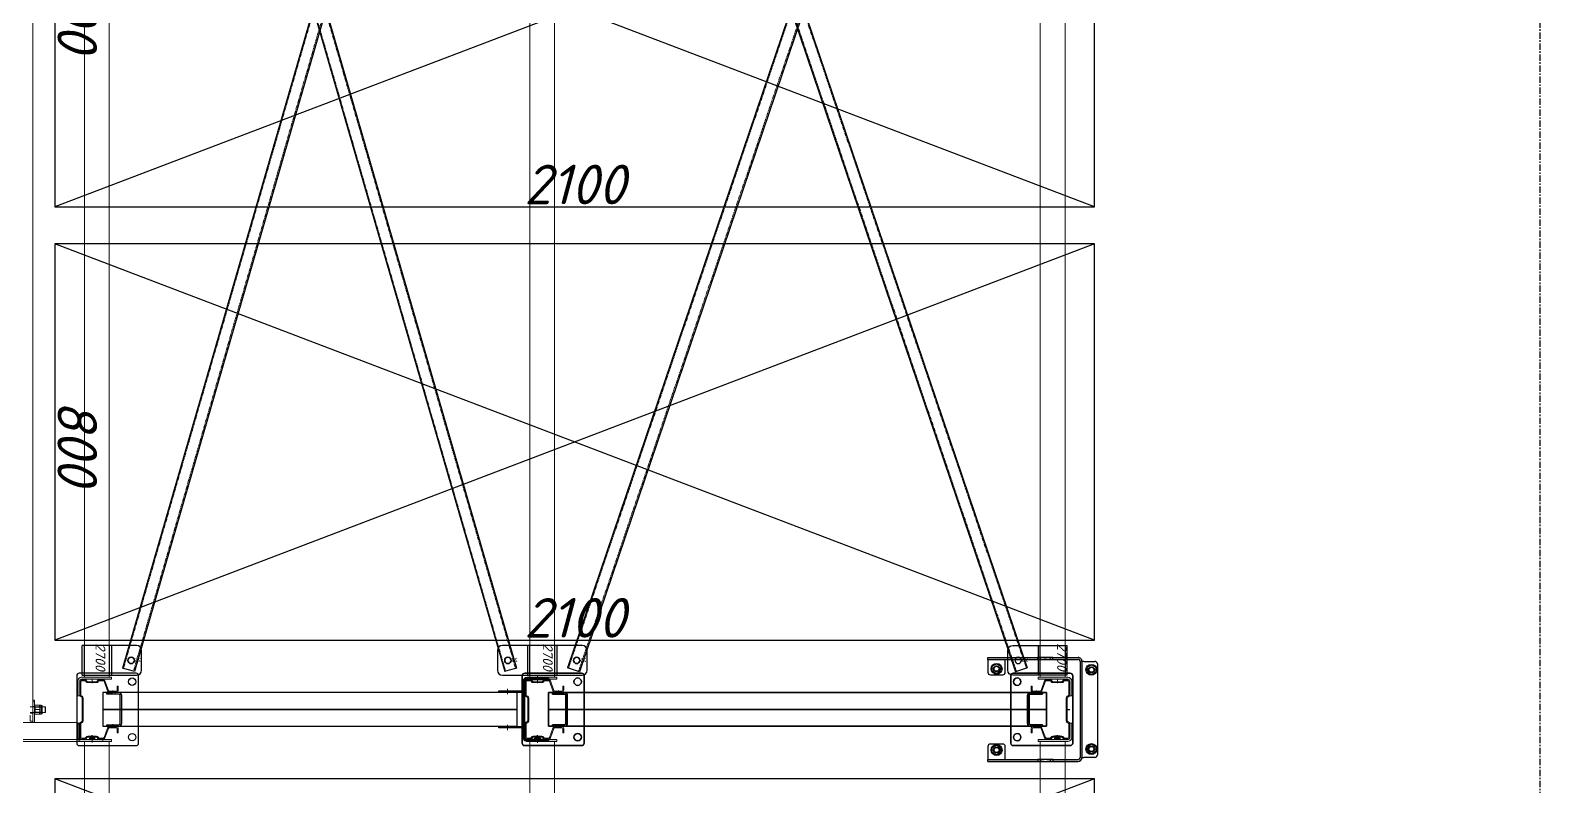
# Model space of a CAD drawing. Header units: millimetres. Extents: x 2140 to 223837, y 2113 to 170313.
# Drawn here: x 55112 to 58162, y 131894 to 133419 of the extents above; entities that cross this region are included whole.
import ezdxf

# ---------------------------------------------------------------- set-up
doc = ezdxf.new("R2010")
doc.units = ezdxf.units.MM
for name, pattern in [('CENTERX2', [20.32, 12.7, -2.54, 2.54, -2.54]), ('HIDDEN', [1.905, 1.27, -0.635]), ('PHANTOM', [12.7, 6.35, -1.27, 1.27, -1.27, 1.27, -1.27]), ('Линия сетки', [22.225, 12.7, -3.175, 3.175, -3.175])]:
    doc.linetypes.add(name, pattern=pattern)
for name, color, linetype in [('0_ANNOT_Dimensions', 7, 'Continuous'), ('2.Стойка', 7, 'Continuous'), ('отбойники', 1, 'Continuous'), ('Размеры', 7, 'Continuous'), ('Стены', 7, 'Continuous')]:
    doc.layers.add(name, color=color, linetype=linetype)
for name, color, linetype, lineweight in [('1.Балка', 5, 'Continuous', 0), ('16.СВЖ', 7, 'Continuous', 0), ('17.Метизы', 7, 'Continuous', 0), ('3.Опора', 7, 'Continuous', 0)]:
    doc.layers.add(name, color=color, linetype=linetype, lineweight=lineweight)
doc.styles.add('GOST', font='isocpeur.ttf')
doc.styles.add('GOST 2.304', font='CS_Gost2304.shx', dxfattribs={"oblique": 15})
doc.styles.add('Курсив', font='isocpeui.ttf')
doc.dimstyles.new('Оборудование', dxfattribs={"dimscale": 0, "dimtxt": 50, "dimasz": 3, "dimexe": 1.25, "dimexo": 0, "dimtad": 1, "dimtoh": 1, "dimdec": 0, "dimtxsty": 'GOST 2.304', "dimblk": 'NONE', "dimcen": 5, "dimse1": 1, "dimse2": 1, "dimsd1": 1, "dimsd2": 1, "dimadec": 3, "dimazin": 2, "dimtfac": 0.75, "dimtdec": 0, "dimtmove": 1, "dimatfit": 3, "dimfxl": 1, "dimtolj": 1, "dimarcsym": 1})
doc.dimstyles.new('Рзм блок', dxfattribs={"dimtxt": 40, "dimasz": 80, "dimexe": 0.18, "dimexo": 0, "dimgap": 5, "dimtad": 1, "dimtoh": 1, "dimdec": 0, "dimzin": 0, "dimdsep": 46, "dimtxsty": 'Курсив', "dimblk": 'NONE', "dimcen": 0.09, "dimse1": 1, "dimse2": 1, "dimsd1": 1, "dimsd2": 1, "dimadec": 0, "dimazin": 0, "dimtfac": 1, "dimtdec": 0, "dimtofl": 0, "dimtmove": 0, "dimatfit": 2, "dimldrblk": 'NONE', "dimfxl": 0.18, "dimtolj": 1, "dimtzin": 0, "dimarcsym": 0})

# ---------------------------------------------------------------- blocks, each defined once
blk = doc.blocks.new('*U636')
at = {"layer": '16.СВЖ', "color": 0, "linetype": 'ByBlock', "lineweight": -2}
for p, q in [((2956, 250), (2948, 250)), ((2954, 272), (2950, 272)), ((2950, 272), (2950, 267)), ((2950, 267), (2950, 224)), ((2954, 267), (2954, 272)), ((2954, 267), (2954, 224)), ((2916, 31), (2916, 219)), ((2921, 224), (2946, 224)), ((2954, 224), (2946, 224)), ((2950, 26), (2950, 224)), ((2954, 26), (2954, 224)), ((2871, 130), (71.9, 130)), ((2871, 134), (2871, 130)), ((2871, 134), (2874.5, 134)), ((2871, 130), (2874.5, 130)), ((2874.5, 134), (2916, 134)), ((2874.5, 134), (2874.5, 130)), ((2874.5, 134), (2874.5, 130)), ((2874.5, 130), (2916, 130)), ((2883.5, 134), (2883.5, 130)), ((2884, 134), (2896, 134)), ((2884, 134), (2884, 134)), ((2884.1, 130), (2884.1, 125)), ((2896, 134), (2896, 134)), ((2896.5, 130), (2896.5, 134)), ((2897.1, 125), (2897.1, 130)), ((2913.5, 125), (2901.4, 125)), ((2913.5, 130), (2913.5, 125))]:
    blk.add_line(p, q, dxfattribs=at)
blk.add_arc((2921, 219), 5, 90, 180, dxfattribs=at)
at = {"layer": '17.Метизы', "color": 0, "linetype": 'ByBlock', "lineweight": -2}
for p, q in [((2885, 156), (2884, 155)), ((2884, 155), (2884, 148.9)), ((2896, 155), (2884, 155)), ((2895, 156), (2885, 156)), ((2896, 155), (2895, 156)), ((2896, 148.9), (2896, 155)), ((2881, 147.4), (2881, 144.4)), ((2881, 147.4), (2899, 147.4)), ((2883.1, 147.4), (2881, 147.4)), ((2885.5, 144.4), (2881, 144.4)), ((2881, 134.8), (2881, 143.6)), ((2882.5, 148.9), (2897.5, 148.9)), ((2883.1, 148.9), (2883.1, 147.4)), ((2883.1, 147.4), (2896.9, 147.4)), ((2884, 148.9), (2884, 130)), ((2884.9, 134.7), (2884, 134)), ((2884, 130), (2884, 125)), ((2884.9, 147.4), (2884.9, 134.7)), ((2884.9, 134.7), (2895.1, 134.7)), ((2894.5, 144.4), (2885.5, 144.4)), ((2890, 134.8), (2890, 143.6)), ((2899, 144.4), (2894.5, 144.4)), ((2895.1, 134.7), (2895.1, 147.4)), ((2896, 134), (2895.1, 134.7)), ((2896, 130), (2896, 148.9)), ((2896, 125), (2896, 130)), ((2896.9, 147.4), (2896.9, 148.9)), ((2899, 147.4), (2896.9, 147.4)), ((2899, 144.4), (2899, 147.4)), ((2899, 134.8), (2899, 143.6))]:
    blk.add_line(p, q, dxfattribs=at)
for centre, start, end in [((2882.5, 147.4), 90, 180), ((2897.5, 147.4), 0, 90)]:
    blk.add_arc(centre, 1.51, start, end, dxfattribs=at)
for points, knots in [([(2885.5, 144.4), (2885.4, 144.4), (2884.6, 144.4), (2883.1, 144.2), (2881.7, 143.8), (2881, 143.6)], [0, 0, 0, 0, 0.07009, 0.530784, 1, 1, 1, 1]), ([(2881, 143.6), (2881, 143.7), (2881, 144.2), (2881, 144.3), (2881, 144.4)], [0, 0, 0, 0, 0.2575513, 1, 1, 1, 1]), ([(2885.5, 134), (2885.4, 134), (2884.6, 134), (2883.1, 134.2), (2881.7, 134.6), (2881, 134.8)], [0, 0, 0, 0, 0.07009, 0.530784, 1, 1, 1, 1]), ([(2881, 134.8), (2881, 134.7), (2881, 134.2), (2881, 134.1), (2881, 134)], [0, 0, 0, 0, 0.2575513, 1, 1, 1, 1]), ([(2890, 143.6), (2889.3, 143.8), (2887.8, 144.2), (2886.3, 144.3), (2885.5, 144.4)], [0, 0, 0, 0, 0.495458, 1, 1, 1, 1]), ([(2890, 134.8), (2889.3, 134.6), (2887.8, 134.1), (2886.3, 134), (2885.5, 134)], [0, 0, 0, 0, 0.495458, 1, 1, 1, 1]), ([(2894.5, 144.4), (2894.4, 144.4), (2893.6, 144.4), (2892.1, 144.2), (2890.7, 143.8), (2890, 143.6)], [0, 0, 0, 0, 0.07009, 0.530784, 1, 1, 1, 1]), ([(2894.5, 134), (2894.4, 134), (2893.6, 134), (2892.1, 134.2), (2890.7, 134.6), (2890, 134.8)], [0, 0, 0, 0, 0.07009, 0.530784, 1, 1, 1, 1]), ([(2899, 143.6), (2898.3, 143.8), (2896.8, 144.2), (2895.3, 144.3), (2894.5, 144.4)], [0, 0, 0, 0, 0.495458, 1, 1, 1, 1]), ([(2899, 134.8), (2898.3, 134.6), (2896.8, 134.1), (2895.3, 134), (2894.5, 134)], [0, 0, 0, 0, 0.495458, 1, 1, 1, 1]), ([(2899, 143.6), (2899, 143.7), (2899, 144.2), (2899, 144.3), (2899, 144.4)], [0, 0, 0, 0, 0.2575513, 1, 1, 1, 1]), ([(2899, 134.8), (2899, 134.7), (2899, 134.2), (2899, 134.1), (2899, 134)], [0, 0, 0, 0, 0.2575513, 1, 1, 1, 1])]:
    blk.add_open_spline(points, degree=3, knots=knots, dxfattribs=at)
blk = doc.blocks.new('Опора FSус 120')
at = {"layer": '3.Опора', "color": 0, "linetype": 'Continuous', "lineweight": 25}
for p, q in [((68, 125), (-68, 125)), ((-73, 120), (-73, 5)), ((73, 5), (73, 120)), ((-34, 85), (-34, 71)), ((-34, 61), (-34, 71)), ((-31, 61), (-34, 61)), ((-31, 85), (-31, 71)), ((-31, 71), (-31, 61)), ((28, 91), (-28, 91)), ((28, 88), (-28, 88)), ((31, 71), (31, 85)), ((31, 61), (31, 71)), ((34, 61), (31, 61)), ((34, 71), (34, 85)), ((34, 71), (34, 61)), ((-68, 0), (68, 0))]:
    blk.add_line(p, q, dxfattribs=at)
at = {"layer": '3.Опора', "color": 0}
for p, q in [((-30, 73), (-35, 73)), ((30, 73), (35, 73))]:
    blk.add_line(p, q, dxfattribs=at)
for points in [[(-31, 77.5), (-34, 77.5), (-34, 68.5), (-31, 68.5)], [(31, 77.5), (34, 77.5), (34, 68.5), (31, 68.5)]]:
    blk.add_lwpolyline(points, close=True, dxfattribs=at)
at = {"layer": '3.Опора', "color": 0, "linetype": 'Continuous', "lineweight": 25}
for centre in [(-56, 112), (56, 112)]:
    blk.add_circle(centre, 7.5, dxfattribs=at)
for centre, radius, start, end in [((-68, 120), 5, 90, 180), ((68, 120), 5, 0, 90), ((-28, 85), 6, 90, 180), ((-28, 85), 3, 90, 180), ((28, 85), 6, 0, 90), ((28, 85), 3, 0, 90), ((-68, 5), 5, 180, 270), ((68, 5), 5, 270, 0)]:
    blk.add_arc(centre, radius, start, end, dxfattribs=at)
blk = doc.blocks.new('Стойка FSус 120')
at = {"color": 0, "linetype": 'ByBlock', "lineweight": 0}
for p, q in [((-47, 73), (-39, 73)), ((-47, 73), (-47, 71)), ((-47, 71), (-39, 71)), ((-38, 62), (-34, 62)), ((-37, 69), (-37, 54.8)), ((-35, 66.2), (-37, 66.2)), ((-35, 69), (-35, 54.8)), ((38, 62), (34, 62)), ((35, 54.8), (35, 69)), ((37, 66.2), (35, 66.2)), ((37, 54.8), (37, 69)), ((39, 73), (47, 73)), ((39, 71), (47, 71)), ((47, 73), (47, 71)), ((-60, 42.2), (-60, 34.6)), ((-58, 42.2), (-58, 34.6)), ((-58, 31.2), (-57, 30.6)), ((-38.3, 52.9), (-57.4, 46)), ((-57, 32.9), (-56, 32.3)), ((-37.6, 51), (-56.7, 44.1)), ((-37, 57.8), (-35, 57.8)), ((35, 57.8), (37, 57.8)), ((56.7, 44.1), (37.6, 51)), ((57.4, 46), (38.3, 52.9)), ((56, 32.3), (57, 32.9)), ((57, 30.6), (58, 31.2)), ((58, 34.6), (58, 42.2)), ((60, 34.6), (60, 42.2)), ((-60, 20), (-53, 20)), ((-60, 5.4), (-60, -1)), ((-57, 9.4), (-58, 8.8)), ((-58, 5.4), (-58, -1)), ((-56, 7.7), (-57, 7.1)), ((-56, 28.8), (-56, 11.2)), ((-56, 25.5), (-54, 25.5)), ((-54, 14.5), (-56, 14.5)), ((-54, 28.8), (-54, 11.2)), ((-27.6, -2), (-26.4, 0)), ((-23, 2), (23, 2)), ((-23, 0), (23, 0)), ((26.4, 0), (27.6, -2)), ((60, 20), (53, 20)), ((54, 11.2), (54, 28.8)), ((56, 25.5), (54, 25.5)), ((54, 14.5), (56, 14.5)), ((56, 11.2), (56, 28.8)), ((57, 7.1), (56, 7.7)), ((58, 8.8), (57, 9.4)), ((58, -1), (58, 5.4)), ((60, -1), (60, 5.4)), ((-56, -3), (-48, -3)), ((-56, -5), (-48, -5)), ((-48, -3), (-46.1, -3)), ((-48, -3), (-48, -5)), ((-46.1, -5), (-48, -5)), ((-46.1, -3), (-45.6, -3)), ((-45.6, -5), (-46.1, -5)), ((-45.6, -3), (-36.5, -3)), ((-36.5, -5), (-45.6, -5)), ((-36.5, -3), (-36, -3)), ((-36, -5), (-36.5, -5)), ((-36, -3), (-29.3, -3)), ((-36, -3), (-36, -5)), ((-36, -5), (-29.3, -5)), ((-25.8, -3), (-24.7, -1)), ((24.7, -1), (25.8, -3)), ((29.3, -3), (36, -3)), ((29.3, -5), (36, -5)), ((36.5, -3), (36, -3)), ((36, -3), (36, -5)), ((36, -5), (36.5, -5)), ((45.6, -3), (36.5, -3)), ((36.5, -5), (45.6, -5)), ((46.1, -3), (45.6, -3)), ((45.6, -5), (46.1, -5)), ((48, -3), (46.1, -3)), ((46.1, -5), (48, -5)), ((48, -3), (56, -3)), ((48, -3), (48, -5)), ((48, -5), (56, -5))]:
    blk.add_line(p, q, dxfattribs=at)
for centre, radius, start, end in [((-39, 69), 4, 0, 90), ((-39, 69), 2, 0, 90), ((39, 69), 4, 90, 180), ((39, 69), 2, 90, 180), ((-56, 42.2), 4, 110, 180), ((-56, 34.6), 4, 180, 240), ((-56, 42.2), 2, 110, 180), ((-56, 34.6), 2, 180, 240), ((-58, 28.8), 2, 0, 60), ((-58, 28.8), 4, 0, 60), ((-39, 54.8), 2, 290, 0), ((-39, 54.8), 4, 290, 0), ((39, 54.8), 4, 180, 250), ((39, 54.8), 2, 180, 250), ((58, 28.8), 4, 120, 180), ((58, 28.8), 2, 120, 180), ((56, 42.2), 2, 0, 70), ((56, 34.6), 2, 300, 0), ((56, 42.2), 4, 0, 70), ((56, 34.6), 4, 300, 0), ((-56, 5.4), 4, 120, 180), ((-56, 5.4), 2, 120, 180), ((-58, 11.2), 2, 300, 0), ((-58, 11.2), 4, 300, 0), ((-23, -2), 4, 90, 150), ((-23, -2), 2, 90, 150), ((23, -2), 4, 30, 90), ((23, -2), 2, 30, 90), ((58, 11.2), 4, 180, 240), ((58, 11.2), 2, 180, 240), ((56, 5.4), 2, 0, 60), ((56, 5.4), 4, 0, 60), ((-56, -1), 4, 180, 270), ((-56, -1), 2, 180, 270), ((-29.3, -1), 2, 270, 330), ((-29.3, -1), 4, 270, 330), ((29.3, -1), 4, 210, 270), ((29.3, -1), 2, 210, 270), ((56, -1), 2, 270, 0), ((56, -1), 4, 270, 0)]:
    blk.add_arc(centre, radius, start, end, dxfattribs=at)
blk = doc.blocks.new('*D341')
at = {"layer": 'Defpoints', "color": 0, "transparency": 16777216}
for p in [(806491.9, 481059.1), (807291.9, 481059.1), (807291.9, 481059.1)]:
    blk.add_point(p, dxfattribs=at)
at = {"layer": 'Defpoints', "color": 0, "transparency": 16777216, "insert": (806891.9, 481104.1), "char_height": 80, "attachment_point": 5, "style": 'Курсив'}
blk.add_mtext('\\A1;800', dxfattribs=at)
blk = doc.blocks.new('_None')
blk = doc.blocks.new('*D342')
at = {"layer": 'Defpoints', "color": 0, "transparency": 16777216}
for p in [(807291.9, 483159.1), (807291.9, 483159.1), (807291.9, 481059.1)]:
    blk.add_point(p, dxfattribs=at)
at = {"layer": 'Defpoints', "color": 0, "transparency": 16777216, "insert": (807246.9, 482109.1), "char_height": 80, "attachment_point": 5, "rotation": 90, "style": 'Курсив'}
blk.add_mtext('\\A1;2100', dxfattribs=at)
blk = doc.blocks.new('*D343')
at = {"layer": 'Defpoints', "color": 0, "linetype": 'ByBlock', "transparency": 16777216}
for p in [(805541.9, 483078.5), (805541.9, 483049.6), (808241.9, 483049.6)]:
    blk.add_point(p, dxfattribs=at)
at = {"layer": 'Defpoints', "color": 0, "linetype": 'ByBlock', "transparency": 16777216, "insert": (808201.1, 483093.6), "char_height": 20, "attachment_point": 5, "style": 'Курсив'}
blk.add_mtext('\\A1;2700', dxfattribs=at)
blk = doc.blocks.new('*D344')
at = {"layer": 'Defpoints', "color": 0, "linetype": 'ByBlock', "transparency": 16777216}
for p in [(805541.9, 482068.6), (808241.9, 482068.6), (805541.9, 482039.7)]:
    blk.add_point(p, dxfattribs=at)
at = {"layer": 'Defpoints', "color": 0, "linetype": 'ByBlock', "transparency": 16777216, "insert": (808201.1, 482054.8), "char_height": 20, "attachment_point": 5, "style": 'Курсив'}
blk.add_mtext('\\A1;2700', dxfattribs=at)
blk = doc.blocks.new('*U1979')
at = {"layer": 'Размеры', "color": 251, "true_color": 0x636466}
for p, q in [((-10, 0), (-5, 8.7)), ((-5, -8.7), (-10, 0)), ((-5, 8.7), (5, 8.7)), ((5, 8.7), (10, 0)), ((10, 0), (5, -8.7)), ((5, -8.7), (-5, -8.7))]:
    blk.add_line(p, q, dxfattribs=at)
for radius in [11, 5]:
    blk.add_circle((0, 0), radius, dxfattribs=at)
blk = doc.blocks.new('*U1980')
at = {"layer": 'Размеры', "color": 251, "true_color": 0x636466}
for p, q in [((-10, 0), (-5, 8.7)), ((-5, -8.7), (-10, 0)), ((-5, 8.7), (5, 8.7)), ((5, 8.7), (10, 0)), ((10, 0), (5, -8.7)), ((5, -8.7), (-5, -8.7))]:
    blk.add_line(p, q, dxfattribs=at)
for radius in [11, 5]:
    blk.add_circle((0, 0), radius, dxfattribs=at)
blk = doc.blocks.new('*U1981')
at = {"layer": 'Размеры', "color": 251, "true_color": 0x636466}
for p, q in [((-10, 0), (-5, 8.7)), ((-5, -8.7), (-10, 0)), ((-5, 8.7), (5, 8.7)), ((5, 8.7), (10, 0)), ((10, 0), (5, -8.7)), ((5, -8.7), (-5, -8.7))]:
    blk.add_line(p, q, dxfattribs=at)
for radius in [11, 5]:
    blk.add_circle((0, 0), radius, dxfattribs=at)
blk = doc.blocks.new('*U1975')
at = {"layer": 'Размеры', "color": 251, "true_color": 0x636466}
for p, q in [((-10, 0), (-5, 8.7)), ((-5, -8.7), (-10, 0)), ((-5, 8.7), (5, 8.7)), ((5, 8.7), (10, 0)), ((10, 0), (5, -8.7)), ((5, -8.7), (-5, -8.7))]:
    blk.add_line(p, q, dxfattribs=at)
for radius in [11, 5]:
    blk.add_circle((0, 0), radius, dxfattribs=at)
blk = doc.blocks.new('*U1875')
h = blk.add_hatch(color=0)
h.dxf.hatch_style = 1
h.paths.add_polyline_path([(105, 160.2), (101, 160.2), (101, 159.9), (101, 59.9), (105, 59.9)])
h.paths.add_polyline_path([(-101, 160.2), (-105, 160.2), (-105, 59.7), (-101, 59.7)])
h.paths.add_polyline_path([(105, -21.8), (105, 28.9), (101, 28.9), (101, -21.6), (101, -21.8, -0.414214), (97, -25.8), (-97, -25.8, -0.414214), (-101, -21.8), (-101, 28.7), (-105, 28.7), (-105, -21.8, 0.414214), (-97, -29.8), (97, -29.8, 0.414214)])
at = {"color": 0, "linetype": 'Continuous', "lineweight": 25}
for p, q in [((-105, 160.2), (-101, 160.2)), ((-105, 160.2), (-105, 46.3)), ((-101, 160.2), (-101, 159.9)), ((-97, 160.2), (-101, 160.2)), ((-101, 159.9), (-101, 46.3)), ((-75, 160.2), (-97, 160.2)), ((-70, 130.2), (-70, 155.2)), ((70, 155.2), (70, 130.2)), ((97, 160.2), (75, 160.2)), ((101, 160.2), (97, 160.2)), ((101, 160.2), (105, 160.2)), ((101, 159.9), (101, 160.2)), ((101, 159.9), (101, 46.3)), ((105, 160.2), (105, 159.9)), ((105, 159.9), (105, 46.3)), ((-101, 125.2), (-97, 125.2)), ((-97, 125.2), (-75, 125.2)), ((75, 125.2), (97, 125.2)), ((97, 125.2), (101, 125.2)), ((-105, 46.3), (-105, 41.6)), ((-105, 46.3), (-105, 41.6)), ((-105, 46.3), (-105, 41.6)), ((-105, 41.6), (-105, -21.8)), ((-105, 41.6), (-105, -21.8)), ((-101, 41.6), (-101, 46.3)), ((-101, 41.6), (-101, 46.3)), ((-101, 41.6), (-101, 46.3)), ((-101, 41.6), (-101, -21.8)), ((-101, 41.6), (-101, -21.8)), ((101, 46.6), (101, 41.8)), ((101, 46.6), (101, 41.8)), ((101, 41.6), (101, 46.3)), ((101, 41.8), (101, -21.6)), ((101, 41.6), (101, -21.8)), ((105, 41.8), (105, 46.6)), ((105, 41.8), (105, 46.6)), ((105, 46.3), (105, 41.6)), ((105, 41.8), (105, -21.6)), ((105, 41.6), (105, -21.8)), ((97, -25.8), (-97, -25.8)), ((97, -29.8), (-97, -29.8)), ((-97, -29.8), (-97, -33.8)), ((97, -33.8), (97, -29.8)), ((-97, -55.8), (-97, -33.8)), ((92, -60.8), (-92, -60.8)), ((97, -33.8), (97, -55.8))]:
    blk.add_line(p, q, dxfattribs=at)
at = {"color": 0}
for p, q in [((-100, 54.2), (-106, 54.2)), ((-100, 34.2), (-106, 34.2)), ((106, 54.4), (100, 54.4)), ((106, 34.4), (100, 34.4))]:
    blk.add_line(p, q, dxfattribs=at)
at = {"color": 61, "true_color": 0xedee99}
blk.add_line((0, 0), (0, -5), dxfattribs=at)
at = {"color": 0}
for points in [[(-101, 59.7), (-105, 59.7), (-105, 28.7), (-101, 28.7)], [(105, 59.9), (101, 59.9), (101, 28.9), (105, 28.9)]]:
    blk.add_lwpolyline(points, close=True, dxfattribs=at)
at = {"color": 0, "linetype": 'Continuous', "lineweight": 25}
for centre in [(-82, 142.7), (82, 142.7), (-80, -48.8), (80, -48.8)]:
    blk.add_circle(centre, 6, dxfattribs=at)
for centre, radius, start, end in [((-75, 155.2), 5, 0, 90), ((75, 155.2), 5, 90, 180), ((-75, 130.2), 5, 270, 0), ((75, 130.2), 5, 180, 270), ((-97, -21.8), 8, 180, 270), ((-97, -21.8), 4, 180, 270), ((97, -21.8), 8, 270, 0), ((97, -21.8), 4, 270, 0), ((-92, -55.8), 5, 180, 270), ((92, -55.8), 5, 270, 0)]:
    blk.add_arc(centre, radius, start, end, dxfattribs=at)
at = {"layer": 'отбойники', "color": 0, "rotation": 180}
for name, p in [('*U1981', (-82, 142.7)), ('*U1975', (82, 142.7)), ('*U1980', (-80, -48.8)), ('*U1979', (80, -48.8))]:
    blk.add_blockref(name, p, dxfattribs=at)
blk = doc.blocks.new('*D430')
at = {"layer": 'Defpoints', "color": 0, "linetype": 'ByBlock', "transparency": 16777216}
for p in [(5, 34.5), (2705, 34.5), (5, 1.9)]:
    blk.add_point(p, dxfattribs=at)
at = {"layer": 'Defpoints', "color": 0, "linetype": 'ByBlock', "transparency": 16777216, "insert": (2664.3, 17), "char_height": 20, "attachment_point": 5, "style": 'Курсив'}
blk.add_mtext('\\A1;2700', dxfattribs=at)
blk = doc.blocks.new('*D345')
at = {"layer": 'Defpoints', "color": 0, "transparency": 16777216}
for p in [(807366.9, 481059.1), (808166.9, 481059.1), (808166.9, 481059.1)]:
    blk.add_point(p, dxfattribs=at)
at = {"layer": 'Defpoints', "color": 0, "transparency": 16777216, "insert": (807766.9, 481104.1), "char_height": 80, "attachment_point": 5, "style": 'Курсив'}
blk.add_mtext('\\A1;800', dxfattribs=at)
blk = doc.blocks.new('*D346')
at = {"layer": 'Defpoints', "color": 0, "transparency": 16777216}
for p in [(808166.9, 483159.1), (808166.9, 483159.1), (808166.9, 481059.1)]:
    blk.add_point(p, dxfattribs=at)
at = {"layer": 'Defpoints', "color": 0, "transparency": 16777216, "insert": (808121.9, 482109.1), "char_height": 80, "attachment_point": 5, "rotation": 90, "style": 'Курсив'}
blk.add_mtext('\\A1;2100', dxfattribs=at)
blk = doc.blocks.new('*D347')
at = {"layer": 'Defpoints', "color": 0, "transparency": 16777216}
for p in [(805616.9, 481059.1), (806416.9, 481059.1), (806416.9, 481059.1)]:
    blk.add_point(p, dxfattribs=at)
at = {"layer": 'Defpoints', "color": 0, "transparency": 16777216, "insert": (806016.9, 481104.1), "char_height": 80, "attachment_point": 5, "style": 'Курсив'}
blk.add_mtext('\\A1;800', dxfattribs=at)
blk = doc.blocks.new('*U638')
at = {"color": 0, "linetype": 'Continuous', "lineweight": 25}
for p, q in [((0, 80.5), (0, -80.5)), ((50, 90.5), (10, 90.5)), ((60, -80.5), (60, 80.5)), ((0, 29.5), (60, 29.5)), ((60, 25.5), (0, 25.5)), ((0, -25.5), (60, -25.5)), ((60, -29.5), (0, -29.5)), ((10, -90.5), (50, -90.5))]:
    blk.add_line(p, q, dxfattribs=at)
for centre in [(30, 69.5), (30, -69.5)]:
    blk.add_circle(centre, 6.5, dxfattribs=at)
for centre, start, end in [((10, 80.5), 90, 180), ((50, 80.5), 0, 90), ((10, -80.5), 180, 270), ((50, -80.5), 270, 0)]:
    blk.add_arc(centre, 10, start, end, dxfattribs=at)
blk = doc.blocks.new('Хомут СГЖ D13')
at = {"color": 0, "linetype": 'Continuous', "lineweight": 25}
for p, q in [((0, 29.5), (60, 29.5)), ((0, 29.5), (0, -80.5)), ((60, 25.5), (0, 25.5)), ((60, -80.5), (60, 29.5)), ((0, -25.5), (60, -25.5)), ((60, -29.5), (0, -29.5)), ((10, -90.5), (50, -90.5))]:
    blk.add_line(p, q, dxfattribs=at)
blk.add_circle((30, -69.5), 6.5, dxfattribs=at)
for centre, start, end in [((10, -80.5), 180, 270), ((50, -80.5), 270, 0)]:
    blk.add_arc(centre, 10, start, end, dxfattribs=at)
blk = doc.blocks.new('*D765')
at = {"layer": 'Defpoints', "color": 0, "transparency": 16777216}
for p in [(871.4, 2658.1), (886.6, 2653), (-18.3, -14.9)]:
    blk.add_point(p, dxfattribs=at)
at = {"layer": '0_ANNOT_Dimensions', "color": 0, "transparency": 16777216, "insert": (629.5, 1986.4), "char_height": 40, "attachment_point": 5, "rotation": 71.2649, "style": 'GOST 2.304'}
blk.add_mtext('\\A1;2817', dxfattribs=at)
blk = doc.blocks.new('*D767')
at = {"layer": 'Defpoints', "color": 0, "transparency": 16777216}
for p in [(739.2, 2657.1), (754.6, 2652.7), (-17.6, -15.7)]:
    blk.add_point(p, dxfattribs=at)
at = {"layer": '0_ANNOT_Dimensions', "color": 0, "transparency": 16777216, "insert": (530.4, 1983.2), "char_height": 40, "attachment_point": 5, "rotation": 73.862, "style": 'GOST 2.304'}
blk.add_mtext('\\A1;2778', dxfattribs=at)
blk = doc.blocks.new('*D761')
at = {"layer": 'Defpoints', "color": 0, "transparency": 16777216}
for p in [(-925.4, 2639.8), (-910.3, 2644.9), (-5.4, -23)]:
    blk.add_point(p, dxfattribs=at)
at = {"layer": '0_ANNOT_Dimensions', "color": 0, "transparency": 16777216, "insert": (-671.2, 1955.9), "char_height": 40, "attachment_point": 5, "rotation": 288.7351, "style": 'GOST 2.304'}
blk.add_mtext('\\A1;2817', dxfattribs=at)
blk = doc.blocks.new('*D763')
at = {"layer": 'Defpoints', "color": 0, "transparency": 16777216}
for p in [(-793.9, 2641.3), (-778.6, 2645.7), (-6.4, -22.7)]:
    blk.add_point(p, dxfattribs=at)
at = {"layer": '0_ANNOT_Dimensions', "color": 0, "transparency": 16777216, "insert": (-572.9, 1955.6), "char_height": 40, "attachment_point": 5, "rotation": 286.138, "style": 'GOST 2.304'}
blk.add_mtext('\\A1;2778', dxfattribs=at)
blk = doc.blocks.new('Помещение')
at = {"color": 9, "linetype": 'Линия сетки', "true_color": 0xc7c8ca}
blk.add_line((56021.9036, 162172.4828), (56021.9036, 22887.2413), dxfattribs=at)
blk = doc.blocks.new('*U429')
at = {"true_color": 0xc7c8ca}
h = blk.add_hatch(color=9, dxfattribs=at)
h.dxf.hatch_style = 1
h.paths.add_polyline_path([(5, 31), (5, 39), (1, 39), (1, 31), (1, -21, -0.414214), (-3, -25), (-24.5, -25), (-32.5, -25), (-32.5, -29), (-24.5, -29), (-3, -29, 0.414214), (5, -21)])
h = blk.add_hatch(color=9, dxfattribs=at)
h.dxf.hatch_style = 1
h.paths.add_polyline_path([(2742.5, -25), (2734.5, -25), (2713, -25, -0.414214), (2709, -21), (2709, 31), (2709, 39), (2705, 39), (2705, 31), (2705, -21, 0.414214), (2713, -29), (2734.5, -29), (2742.5, -29)])
at = {"color": 61, "true_color": 0xedee99}
for points in [[(-6, 5.5), (-4, 5.5), (-4, -5.5), (-6, -5.5)], [(-2, 5.5), (0, 5.5), (0, -5.5), (-2, -5.5)]]:
    blk.add_lwpolyline(points, close=True, dxfattribs=at)
at = {"layer": '1.Балка', "color": 0, "linetype": 'ByBlock'}
for p, q in [((1, 39), (5, 39)), ((1, 31), (1, 39)), ((1, 31), (1, -21)), ((5, 39), (5, 31)), ((2705, 34.5), (5, 34.5)), ((5, 31), (5, -21)), ((2709, 39), (2705, 39)), ((2705, 39), (2705, 31)), ((2705, 31), (2705, -21)), ((2709, 31), (2709, 39)), ((2709, 31), (2709, -21)), ((-32.5, -29), (-32.5, -25)), ((-32.5, -25), (-24.5, -25)), ((-24.5, -29), (-32.5, -29)), ((-3, -25), (-24.5, -25)), ((-3, -29), (-24.5, -29)), ((5, -15.5), (2705, -15.5)), ((2705, -15.5), (5, -15.5)), ((2713, -25), (2734.5, -25)), ((2713, -29), (2734.5, -29)), ((2742.5, -25), (2734.5, -25)), ((2734.5, -29), (2742.5, -29)), ((2742.5, -29), (2742.5, -25))]:
    blk.add_line(p, q, dxfattribs=at)
for centre, radius, start, end in [((-3, -21), 4, 270, 0), ((-3, -21), 8, 270, 0), ((2713, -21), 8, 180, 270), ((2713, -21), 4, 180, 270)]:
    blk.add_arc(centre, radius, start, end, dxfattribs=at)
at = {"layer": '2.Стойка', "color": 61, "linetype": 'ByBlock', "true_color": 0xedee99}
blk.add_line((0, 0), (-7.7, 0), dxfattribs=at)
at = {"layer": 'Defpoints', "color": 0, "linetype": 'ByBlock'}
dim = blk.add_linear_dim(base=(5, 1.9), p1=(2705, 34.5), p2=(5, 34.5), dimstyle='Рзм блок', override={"dimtxt": 20}, dxfattribs=at)
dim.commit()
dim.dimension.update_dxf_attribs({"geometry": '*D430', "text_midpoint": (2664.3, 1.9), "dimtype": 128})
blk = doc.blocks.new('Секц глубокие пал 2700 тип2')
h = blk.add_hatch(color=1)
h.dxf.hatch_style = 1
h.paths.add_polyline_path([(65, -62), (65, -70), (61, -70), (61, -62), (61, -10, 0.4142136), (57, -6), (35.5, -6), (27.5, -6), (27.5, -2), (35.5, -2), (57, -2, -0.4142136), (65, -10)])
h = blk.add_hatch(color=1)
h.dxf.hatch_style = 1
h.paths.add_polyline_path([(2802.5, -6), (2794.5, -6), (2773, -6, 0.4142136), (2769, -10), (2769, -62), (2769, -70), (2765, -70), (2765, -62), (2765, -10, -0.4142136), (2773, -2), (2794.5, -2), (2802.5, -2)])
h = blk.add_hatch(color=1)
h.dxf.hatch_style = 1
h.paths.add_polyline_path([(65, -1050), (65, -1042), (61, -1042), (61, -1050), (61, -1102, -0.4142136), (57, -1106), (35.5, -1106), (27.5, -1106), (27.5, -1110), (35.5, -1110), (57, -1110, 0.4142136), (65, -1102)])
h = blk.add_hatch(color=1)
h.dxf.hatch_style = 1
h.paths.add_polyline_path([(2802.5, -1106), (2794.5, -1106), (2773, -1106, -0.4142136), (2769, -1102), (2769, -1050), (2769, -1042), (2765, -1042), (2765, -1050), (2765, -1102, 0.4142136), (2773, -1110), (2794.5, -1110), (2802.5, -1110)])
at = {"color": 0, "linetype": 'Continuous', "lineweight": 25}
for p, q in [((-63, -1059), (-60.5, -1059)), ((-63, -1064), (-63, -1059)), ((-63, -1104), (-63, -1064)), ((-60.5, -1059), (-60.5, -1064)), ((-60.5, -1104), (-60.5, -1064)), ((60.5, -1059), (63, -1059)), ((60.5, -1064), (60.5, -1059)), ((60.5, -1064), (60.5, -1104)), ((63, -1059), (63, -1064)), ((63, -1064), (63, -1104)), ((2767, -1059), (2769.5, -1059)), ((2767, -1064), (2767, -1059)), ((2767, -1104), (2767, -1064)), ((2769.5, -1059), (2769.5, -1064)), ((2769.5, -1104), (2769.5, -1064)), ((2890.5, -1059), (2893, -1059)), ((2890.5, -1064), (2890.5, -1059)), ((2890.5, -1064), (2890.5, -1104)), ((2893, -1059), (2893, -1064)), ((2893, -1064), (2893, -1104)), ((58, -1106.5), (-58, -1106.5)), ((58, -1109), (-58, -1109)), ((-37.5, -1154), (-37.5, -1111.5)), ((-35, -1154), (-35, -1111.5)), ((35, -1111.5), (35, -1154)), ((37.5, -1111.5), (37.5, -1154)), ((2888, -1106.5), (2772, -1106.5)), ((2888, -1109), (2772, -1109)), ((2792.5, -1154), (2792.5, -1111.5)), ((2795, -1154), (2795, -1111.5)), ((2865, -1111.5), (2865, -1154)), ((2867.5, -1111.5), (2867.5, -1154)), ((-37.5, -1159), (-37.5, -1154)), ((-35, -1154), (-35, -1159)), ((35, -1159), (35, -1154)), ((37.5, -1154), (37.5, -1159)), ((2792.5, -1159), (2792.5, -1154)), ((2795, -1154), (2795, -1159)), ((2865, -1159), (2865, -1154)), ((2867.5, -1154), (2867.5, -1159)), ((-35, -1159), (-37.5, -1159)), ((37.5, -1159), (35, -1159)), ((2795, -1159), (2792.5, -1159)), ((2867.5, -1159), (2865, -1159))]:
    blk.add_line(p, q, dxfattribs=at)
at = {"color": 0, "linetype": 'CENTERX2', "lineweight": 18}
for p, q in [((-67, -1081), (-56.5, -1081)), ((55.1, -1081), (67.98, -1081)), ((2763, -1081), (2773.5, -1081)), ((2885.1, -1081), (2897.98, -1081)), ((-41.5, -1142), (-31, -1142)), ((31.17, -1142), (42.01, -1142)), ((2788.5, -1142), (2799, -1142)), ((2861.17, -1142), (2872.01, -1142))]:
    blk.add_line(p, q, dxfattribs=at)
at = {"color": 0, "linetype": 'HIDDEN', "lineweight": 18}
for p, q in [((-60.5, -1075.5), (-63, -1075.5)), ((-63, -1086.5), (-60.5, -1086.5)), ((63, -1075.5), (60.5, -1075.5)), ((60.5, -1086.5), (63, -1086.5)), ((2769.5, -1075.5), (2767, -1075.5)), ((2767, -1086.5), (2769.5, -1086.5)), ((2893, -1075.5), (2890.5, -1075.5)), ((2890.5, -1086.5), (2893, -1086.5)), ((-32.5, -1106.5), (-32.5, -1109)), ((32.5, -1106.5), (32.5, -1109)), ((2797.5, -1106.5), (2797.5, -1109)), ((2862.5, -1106.5), (2862.5, -1109)), ((-35, -1137.5), (-37.5, -1137.5)), ((-37.5, -1146.5), (-35, -1146.5)), ((37.5, -1137.5), (35, -1137.5)), ((35, -1146.5), (37.5, -1146.5)), ((2795, -1137.5), (2792.5, -1137.5)), ((2792.5, -1146.5), (2795, -1146.5)), ((2867.5, -1137.5), (2865, -1137.5)), ((2865, -1146.5), (2867.5, -1146.5))]:
    blk.add_line(p, q, dxfattribs=at)
at = {"color": 0, "linetype": 'PHANTOM', "lineweight": 18}
for p, q in [((-60.5, -1104), (-63, -1104)), ((-60.5, -1104), (-63, -1104)), ((-58, -1106.5), (-58, -1109)), ((-58, -1106.5), (-58, -1109)), ((-35, -1111.5), (-37.5, -1111.5)), ((-35, -1111.5), (-37.5, -1111.5)), ((35, -1111.5), (37.5, -1111.5)), ((35, -1111.5), (37.5, -1111.5)), ((58, -1106.5), (58, -1109)), ((58, -1106.5), (58, -1109)), ((60.5, -1104), (63, -1104)), ((60.5, -1104), (63, -1104)), ((2769.5, -1104), (2767, -1104)), ((2769.5, -1104), (2767, -1104)), ((2772, -1106.5), (2772, -1109)), ((2772, -1106.5), (2772, -1109)), ((2795, -1111.5), (2792.5, -1111.5)), ((2795, -1111.5), (2792.5, -1111.5)), ((2865, -1111.5), (2867.5, -1111.5)), ((2865, -1111.5), (2867.5, -1111.5)), ((2888, -1106.5), (2888, -1109)), ((2888, -1106.5), (2888, -1109)), ((2890.5, -1104), (2893, -1104)), ((2890.5, -1104), (2893, -1104))]:
    blk.add_line(p, q, dxfattribs=at)
for p, q in [((0, -1122), (-34, -1122)), ((-34, -1122), (-34, -1959)), ((0, -1959), (0, -1122)), ((34, -1122), (0, -1122)), ((0, -1122), (0, -1959)), ((34, -1959), (34, -1122)), ((2830, -1122), (2796, -1122)), ((2796, -1122), (2796, -1959)), ((2830, -1959), (2830, -1122)), ((2864, -1122), (2830, -1122)), ((2830, -1122), (2830, -1959)), ((2864, -1959), (2864, -1122)), ((-34, -1959), (0, -1959)), ((0, -1959), (34, -1959)), ((2796, -1959), (2830, -1959)), ((2830, -1959), (2864, -1959))]:
    blk.add_line(p, q)
at = {"color": 1}
for points in [[(140, 44), (140, -2056), (940, -2056), (940, 44), (140, 44), (940, -2056), (940, 44), (140, -2056)], [(1015, 44), (1015, -2056), (1815, -2056), (1815, 44), (1015, 44), (1815, -2056), (1815, 44), (1015, -2056)], [(1890, 44), (1890, -2056), (2690, -2056), (2690, 44), (1890, 44), (2690, -2056), (2690, 44), (1890, -2056)]]:
    blk.add_lwpolyline(points, dxfattribs=at)
at = {"color": 61, "true_color": 0xedee99}
for points in [[(54, -36.5), (56, -36.5), (56, -25.5), (54, -25.5)], [(58, -36.5), (60, -36.5), (60, -25.5), (58, -25.5)], [(54, -1075.5), (56, -1075.5), (56, -1086.5), (54, -1086.5)], [(58, -1075.5), (60, -1075.5), (60, -1086.5), (58, -1086.5)]]:
    blk.add_lwpolyline(points, close=True, dxfattribs=at)
at = {"color": 18, "true_color": 0x000000}
for points in [[(-34, -53), (0, -53), (0, -1059), (-34, -1059)], [(0, -53), (34, -53), (34, -1059), (0, -1059)], [(2830, -53), (2796, -53), (2796, -1059), (2830, -1059)], [(2864, -53), (2830, -53), (2830, -1059), (2864, -1059)]]:
    blk.add_lwpolyline(points, close=True, dxfattribs=at)
at = {"color": 0, "linetype": 'Continuous', "lineweight": 25}
for centre, radius, start, end in [((-58, -1104), 5, 180, 270), ((-58, -1104), 2.5, 180, 270), ((-32.5, -1111.5), 5, 150, 180), ((-32.5, -1111.5), 2.5, 90, 180), ((32.5, -1111.5), 2.5, 0, 90), ((32.5, -1111.5), 5, 0, 30), ((58, -1104), 2.5, 270, 0), ((58, -1104), 5, 270, 0), ((2772, -1104), 5, 180, 270), ((2772, -1104), 2.5, 180, 270), ((2797.5, -1111.5), 5, 150, 180), ((2797.5, -1111.5), 2.5, 90, 180), ((2862.5, -1111.5), 2.5, 0, 90), ((2862.5, -1111.5), 5, 0, 30), ((2888, -1104), 2.5, 270, 0), ((2888, -1104), 5, 270, 0)]:
    blk.add_arc(centre, radius, start, end, dxfattribs=at)
at = {"color": 0, "linetype": 'HIDDEN', "lineweight": 18}
for centre, start, end in [((-32.5, -1111.5), 90, 150), ((32.5, -1111.5), 30, 90), ((2797.5, -1111.5), 90, 150), ((2862.5, -1111.5), 30, 90)]:
    blk.add_arc(centre, 5, start, end, dxfattribs=at)
at = {"layer": '1.Балка', "color": 0, "linetype": 'ByBlock'}
for p, q in [((35.5, -2), (27.5, -2)), ((27.5, -2), (27.5, -6)), ((27.5, -6), (35.5, -6)), ((57, -2), (35.5, -2)), ((57, -6), (35.5, -6)), ((61, -62), (61, -10)), ((65, -62), (65, -10)), ((65, -15.5), (2765, -15.5)), ((2765, -62), (2765, -10)), ((2769, -62), (2769, -10)), ((2773, -2), (2794.5, -2)), ((2773, -6), (2794.5, -6)), ((2794.5, -2), (2802.5, -2)), ((2802.5, -6), (2794.5, -6)), ((2802.5, -2), (2802.5, -6)), ((61, -1050), (61, -1102)), ((65, -1050), (65, -1102)), ((2765, -1050), (2765, -1102)), ((2769, -1050), (2769, -1102)), ((27.5, -1110), (27.5, -1106)), ((27.5, -1106), (35.5, -1106)), ((35.5, -1110), (27.5, -1110)), ((57, -1106), (35.5, -1106)), ((57, -1110), (35.5, -1110)), ((2773, -1106), (2794.5, -1106)), ((2773, -1110), (2794.5, -1110)), ((2802.5, -1106), (2794.5, -1106)), ((2794.5, -1110), (2802.5, -1110)), ((2802.5, -1110), (2802.5, -1106))]:
    blk.add_line(p, q, dxfattribs=at)
at = {"layer": '1.Балка', "color": 1, "linetype": 'ByBlock'}
for p, q in [((2765, -15.5), (65, -15.5)), ((61, -62), (61, -70)), ((61, -70), (65, -70)), ((65, -70), (65, -62)), ((2765, -65.5), (65, -65.5)), ((2765, -70), (2765, -62)), ((2769, -70), (2765, -70)), ((2769, -62), (2769, -70)), ((61, -1042), (65, -1042)), ((61, -1050), (61, -1042)), ((65, -1042), (65, -1050)), ((2765, -1046.5), (65, -1046.5)), ((2769, -1042), (2765, -1042)), ((2765, -1042), (2765, -1050)), ((2769, -1050), (2769, -1042)), ((65, -1096.5), (2765, -1096.5)), ((2765, -1096.5), (65, -1096.5))]:
    blk.add_line(p, q, dxfattribs=at)
at = {"layer": '1.Балка', "color": 0, "linetype": 'ByBlock'}
for centre, radius, start, end in [((57, -10), 8, 0, 90), ((57, -10), 4, 0, 90), ((2773, -10), 8, 90, 180), ((2773, -10), 4, 90, 180), ((57, -1102), 4, 270, 0), ((57, -1102), 8, 270, 0), ((2773, -1102), 8, 180, 270), ((2773, -1102), 4, 180, 270)]:
    blk.add_arc(centre, radius, start, end, dxfattribs=at)
at = {"layer": '2.Стойка', "color": 61, "linetype": 'ByBlock', "true_color": 0xedee99}
for p, q in [((60, -31), (52.25, -31)), ((60, -1081), (52.25, -1081))]:
    blk.add_line(p, q, dxfattribs=at)
at = {"color": 1, "rotation": 180}
for p in [(0, -11), (2830, -11)]:
    blk.add_blockref('*U1875', p, dxfattribs=at)
at = {"layer": '1.Балка', "color": 1, "lineweight": 0}
blk.add_blockref('*U429', (60, -1981), dxfattribs=at)
at = {"layer": '2.Стойка', "color": 18, "true_color": 0x000000, "xscale": -1, "rotation": 180}
blk.add_blockref('Стойка FSус 120', (0, -11), dxfattribs=at)
at = {"layer": '2.Стойка', "color": 18, "true_color": 0x000000, "rotation": 180}
blk.add_blockref('Стойка FSус 120', (2830, -11), dxfattribs=at)
at = {"layer": '2.Стойка', "color": 51, "true_color": 0xf8f6b0}
for p in [(0, -1101), (2830, -1101)]:
    blk.add_blockref('Стойка FSус 120', p, dxfattribs=at)
at = {"layer": '2.Стойка', "color": 18, "true_color": 0x000000}
blk.add_blockref('Стойка FSус 120', (0, -1101), dxfattribs=at)
at = {"layer": '2.Стойка', "color": 18, "true_color": 0x000000, "xscale": -1}
blk.add_blockref('Стойка FSус 120', (2830, -1101), dxfattribs=at)
at = {"layer": '2.Стойка', "color": 0}
for p in [(0, -2001), (2830, -2001)]:
    blk.add_blockref('Стойка FSус 120', p, dxfattribs=at)
at = {"layer": '3.Опора', "color": 18, "true_color": 0x000000, "xscale": -1, "rotation": 180}
blk.add_blockref('Опора FSус 120', (0, 0), dxfattribs=at)
at = {"layer": '3.Опора', "color": 18, "true_color": 0x000000, "rotation": 180}
blk.add_blockref('Опора FSус 120', (2830, 0), dxfattribs=at)
at = {"layer": '3.Опора', "color": 18, "true_color": 0x000000}
blk.add_blockref('Опора FSус 120', (0, -1112), dxfattribs=at)
at = {"layer": '3.Опора', "color": 18, "true_color": 0x000000, "xscale": -1}
blk.add_blockref('Опора FSус 120', (2830, -1112), dxfattribs=at)
at = {"layer": '3.Опора'}
for p in [(0, -2012), (2830, -2012)]:
    blk.add_blockref('Опора FSус 120', p, dxfattribs=at)
at = {"layer": 'Defpoints', "color": 1}
for base, p1, p2, picture, middle in [((1815, 44), (1815, -2056), (1815, 44), '*D342', (1770, -1006)), ((2690, 44), (2690, -2056), (2690, 44), '*D346', (2645, -1006))]:
    dim = blk.add_linear_dim(base=base, p1=p1, p2=p2, angle=90, dimstyle='Рзм блок', override={"dimtxt": 80}, dxfattribs=at)
    dim.commit()
    dim.dimension.update_dxf_attribs({"geometry": picture, "text_midpoint": middle, "insert": (-805476.87, -483115.09)})
at = {"layer": 'Defpoints', "color": 1, "linetype": 'ByBlock'}
for base, p1, p2, picture, middle in [((65, -36.61), (2765, -65.5), (65, -65.5), '*D343', (2724.25, -36.61)), ((65, -1075.39), (2765, -1046.5), (65, -1046.5), '*D344', (2724.25, -1075.39))]:
    dim = blk.add_linear_dim(base=base, p1=p1, p2=p2, dimstyle='Рзм блок', override={"dimtxt": 20}, dxfattribs=at)
    dim.commit()
    dim.dimension.update_dxf_attribs({"geometry": picture, "text_midpoint": middle, "dimtype": 128, "insert": (-805476.87, -483115.09)})
at = {"layer": 'Defpoints', "color": 1}
for base, p1, p2, picture, middle in [((940, -2056), (140, -2056), (940, -2056), '*D347', (540, -2011)), ((1815, -2056), (1015, -2056), (1815, -2056), '*D341', (1415, -2011)), ((2690, -2056), (1890, -2056), (2690, -2056), '*D345', (2290, -2011))]:
    dim = blk.add_linear_dim(base=base, p1=p1, p2=p2, dimstyle='Рзм блок', override={"dimtxt": 80}, dxfattribs=at)
    dim.commit()
    dim.dimension.update_dxf_attribs({"geometry": picture, "text_midpoint": middle, "insert": (-805476.87, -483115.09)})
blk = doc.blocks.new('*U764')
at = {"color": 0, "linetype": 'Continuous', "lineweight": 25}
for p, q in [((886.6, 2653), (-18.3, -14.9)), ((910.3, 2644.9), (5.4, -23)), ((886.6, 2653), (888.5, 2652.3)), ((888.5, 2652.3), (908.4, 2645.6)), ((908.4, 2645.6), (910.3, 2644.9)), ((-18.3, -14.9), (-16.4, -15.6)), ((-16.4, -15.6), (3.5, -22.3)), ((3.5, -22.3), (5.4, -23))]:
    blk.add_line(p, q, dxfattribs=at)
at = {"color": 0, "linetype": 'PHANTOM', "lineweight": 18}
for p, q in [((888.5, 2652.3), (-16.4, -15.6)), ((908.4, 2645.6), (3.5, -22.3))]:
    blk.add_line(p, q, dxfattribs=at)
at = {"color": 0, "linetype": 'Continuous', "lineweight": 25}
for centre in [(892, 2630), (0, 0)]:
    blk.add_circle(centre, 6.5, dxfattribs=at)
at = {"layer": '0_ANNOT_Dimensions', "color": 252, "true_color": 0x939598, "insert": (-13.3, 0.8), "char_height": 8, "attachment_point": 5, "style": 'GOST'}
blk.add_mtext('25', dxfattribs=at)
at = {"layer": '0_ANNOT_Dimensions', "color": 251, "true_color": 0x636466}
dim = blk.add_linear_dim(base=(871.4, 2658.1), p1=(-18.3, -14.9), p2=(886.6, 2653), angle=71.2649, dimstyle='Оборудование', override={"dimscale": 1, "dimtxt": 40}, dxfattribs=at)
dim.commit()
dim.dimension.update_dxf_attribs({"geometry": '*D765', "text_midpoint": (649, 1979.8), "dimtype": 161})
blk = doc.blocks.new('*U766')
at = {"color": 0, "linetype": 'Continuous', "lineweight": 25}
for p, q in [((754.6, 2652.7), (-17.6, -15.7)), ((778.6, 2645.7), (6.4, -22.7)), ((754.6, 2652.7), (756.5, 2652.1)), ((756.5, 2652.1), (776.6, 2646.3)), ((776.6, 2646.3), (778.6, 2645.7)), ((-17.6, -15.7), (-15.6, -16.3)), ((-15.6, -16.3), (4.5, -22.1)), ((4.5, -22.1), (6.4, -22.7))]:
    blk.add_line(p, q, dxfattribs=at)
at = {"color": 0, "linetype": 'PHANTOM', "lineweight": 18}
for p, q in [((756.5, 2652.1), (-15.6, -16.3)), ((776.6, 2646.3), (4.5, -22.1))]:
    blk.add_line(p, q, dxfattribs=at)
at = {"color": 0, "linetype": 'Continuous', "lineweight": 25}
for centre in [(761, 2630), (0, 0)]:
    blk.add_circle(centre, 6.5, dxfattribs=at)
at = {"layer": '0_ANNOT_Dimensions', "color": 252, "true_color": 0x939598, "insert": (-13.3, 0.8), "char_height": 8, "attachment_point": 5, "style": 'GOST'}
blk.add_mtext('25', dxfattribs=at)
at = {"layer": '0_ANNOT_Dimensions', "color": 251, "true_color": 0x636466}
dim = blk.add_linear_dim(base=(739.2, 2657.1), p1=(-17.6, -15.7), p2=(754.6, 2652.7), angle=73.862, dimstyle='Оборудование', override={"dimscale": 1, "dimtxt": 40}, dxfattribs=at)
dim.commit()
dim.dimension.update_dxf_attribs({"geometry": '*D767', "text_midpoint": (550.2, 1977.5), "dimtype": 161})
blk = doc.blocks.new('*U760')
at = {"color": 0, "linetype": 'Continuous', "lineweight": 25}
for p, q in [((-910.3, 2644.9), (-908.4, 2645.6)), ((-910.3, 2644.9), (-5.4, -23)), ((-908.4, 2645.6), (-888.5, 2652.3)), ((-888.5, 2652.3), (-886.6, 2653)), ((-886.6, 2653), (18.3, -14.9)), ((-5.4, -23), (-3.5, -22.3)), ((-3.5, -22.3), (16.4, -15.6)), ((16.4, -15.6), (18.3, -14.9))]:
    blk.add_line(p, q, dxfattribs=at)
at = {"color": 0, "linetype": 'PHANTOM', "lineweight": 18}
for p, q in [((-908.4, 2645.6), (-3.5, -22.3)), ((-888.5, 2652.3), (16.4, -15.6))]:
    blk.add_line(p, q, dxfattribs=at)
at = {"color": 0, "linetype": 'Continuous', "lineweight": 25}
for centre in [(-892, 2630), (0, 0)]:
    blk.add_circle(centre, 6.5, dxfattribs=at)
at = {"layer": '0_ANNOT_Dimensions', "color": 252, "true_color": 0x939598, "insert": (-13.3, 0.8), "char_height": 8, "attachment_point": 5, "style": 'GOST'}
blk.add_mtext('25', dxfattribs=at)
at = {"layer": '0_ANNOT_Dimensions', "color": 251, "true_color": 0x636466}
dim = blk.add_linear_dim(base=(-925.4, 2639.8), p1=(-5.4, -23), p2=(-910.3, 2644.9), angle=108.7351, dimstyle='Оборудование', override={"dimscale": 1, "dimtxt": 40}, dxfattribs=at)
dim.commit()
dim.dimension.update_dxf_attribs({"geometry": '*D761', "text_midpoint": (-690.7, 1949.3), "dimtype": 161})
blk = doc.blocks.new('*U762')
at = {"color": 0, "linetype": 'Continuous', "lineweight": 25}
for p, q in [((-778.6, 2645.7), (-776.6, 2646.3)), ((-778.6, 2645.7), (-6.4, -22.7)), ((-776.6, 2646.3), (-756.5, 2652.1)), ((-756.5, 2652.1), (-754.6, 2652.7)), ((-754.6, 2652.7), (17.6, -15.7)), ((-6.4, -22.7), (-4.5, -22.1)), ((-4.5, -22.1), (15.6, -16.3)), ((15.6, -16.3), (17.6, -15.7))]:
    blk.add_line(p, q, dxfattribs=at)
at = {"color": 0, "linetype": 'PHANTOM', "lineweight": 18}
for p, q in [((-776.6, 2646.3), (-4.5, -22.1)), ((-756.5, 2652.1), (15.6, -16.3))]:
    blk.add_line(p, q, dxfattribs=at)
at = {"color": 0, "linetype": 'Continuous', "lineweight": 25}
for centre in [(-761, 2630), (0, 0)]:
    blk.add_circle(centre, 6.5, dxfattribs=at)
at = {"layer": '0_ANNOT_Dimensions', "color": 252, "true_color": 0x939598, "insert": (-13.3, 0.8), "char_height": 8, "attachment_point": 5, "style": 'GOST'}
blk.add_mtext('25', dxfattribs=at)
at = {"layer": '0_ANNOT_Dimensions', "color": 251, "true_color": 0x636466}
dim = blk.add_linear_dim(base=(-793.9, 2641.3), p1=(-6.4, -22.7), p2=(-778.6, 2645.7), angle=106.138, dimstyle='Оборудование', override={"dimscale": 1, "dimtxt": 40}, dxfattribs=at)
dim.commit()
dim.dimension.update_dxf_attribs({"geometry": '*D763', "text_midpoint": (-592.8, 1949.9), "dimtype": 161})
blk = doc.blocks.new('сгж 2700')
at = {"color": 0, "xscale": -1}
for name, p in [('*U766', (-1110, 40)), ('*U762', (-1871, 40)), ('*U764', (-79, 40)), ('*U760', (-971, 40))]:
    blk.add_blockref(name, p, dxfattribs=at)
at = {"color": 0, "rotation": 90.00000000000001}
for name, p in [('Хомут СГЖ D13', (-1940.5, 10)), ('*U638', (-1040.5, 10))]:
    blk.add_blockref(name, p, dxfattribs=at)
at = {"color": 0, "xscale": -1, "rotation": 270}
blk.add_blockref('Хомут СГЖ D13', (-9.5, 10), dxfattribs=at)

msp = doc.modelspace()

# ---------------------------------------------------------------- block references
at = {"rotation": 270}
for p in [(57218, 134877.9), (57218, 132047.9)]:
    msp.add_blockref('Секц глубокие пал 2700 тип2', p, dxfattribs=at)
at = {"color": 0, "lineweight": 0, "rotation": 270}
msp.add_blockref('*U636', (54987, 134937.4), dxfattribs=at)
msp.add_blockref('сгж 2700', (57187, 132106.9))

# ---------------------------------------------------------------- next in the draw order: block references
at = {"layer": 'Стены'}
msp.add_blockref('Помещение', (2139.8, 2112.9), dxfattribs=at)

doc.saveas('drawing.dxf')
